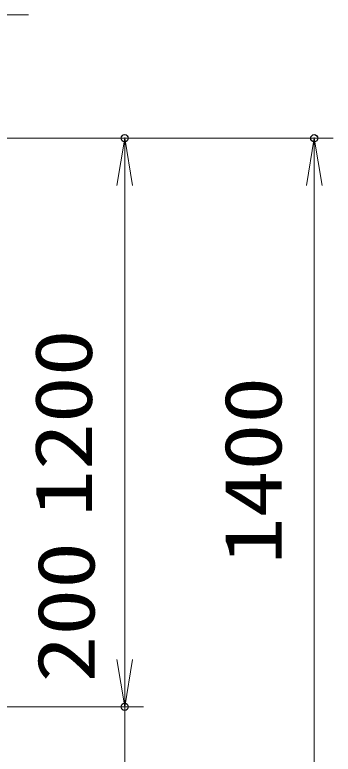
# Model space of a CAD drawing. Units: millimetres at full size. Extents: x -11880 to 11880, y -8400 to 8400.
# Drawn here: x 6953 to 7625, y -753 to 807 of the extents above; entities that cross this region are included whole.
import ezdxf
from ezdxf.enums import TextEntityAlignment as Align

# ---------------------------------------------------------------- set-up
doc = ezdxf.new("R2010")
doc.units = ezdxf.units.MM
doc.header["$LTSCALE"] = 30
doc.header["$PDMODE"] = 32
doc.header["$PDSIZE"] = 15
doc.layers.add('0-4_寸法線', color=4, linetype='Continuous', lineweight=18)
doc.layers.add('0-5_0', color=7, linetype='Continuous', lineweight=18)
doc.layers.add('0-6_Defpoints', color=7, linetype='Continuous')
doc.styles.add('ＭＳ ゴシック', font='')
doc.styles.get('ＭＳ ゴシック').set_extended_font_data('MS Gothic')

# ---------------------------------------------------------------- blocks, each defined once
blk = doc.blocks.new('_Open')
at = {"layer": '0-5_0', "color": 4}
blk.add_line((-30, 5), (0, 0), dxfattribs=at)
blk.add_lwpolyline([(-30, -5), (0, 0), (-30, 0)], dxfattribs=at)
blk = doc.blocks.new('S298')
at = {"layer": '0-4_寸法線'}
blk.add_lwpolyline([(22873349.1, 81880461.2), (22836029.1, 81880461.2), (22816753.7, 81836284.6), (22815553.9, 81833535)], dxfattribs=at)

msp = doc.modelspace()

# ---------------------------------------------------------------- linework, layer by layer
at = {"layer": '0-4_寸法線'}
for p, q in [((4898.04, 546.63), (7225.27, 546.63)), ((4898.04, 546.63), (7625.27, 546.63)), ((7185.27, -653.37), (7185.27, 546.63)), ((7585.27, -853.37), (7585.27, 546.63)), ((7185.27, -553.37), (7185.27, -453.37)), ((5628.04, -653.37), (7225.27, -653.37)), ((5628.04, -653.37), (7225.27, -653.37)), ((7185.27, -853.37), (7185.27, -653.37))]:
    msp.add_line(p, q, dxfattribs=at)
at = {"layer": '0-6_Defpoints'}
for p in [(7185.27, 546.63), (7585.27, 546.63), (7185.27, -653.37)]:
    msp.add_point(p, dxfattribs=at)

# ---------------------------------------------------------------- block references
at = {"layer": '0-4_寸法線', "xscale": 0.03333333, "yscale": 0.03333333}
msp.add_blockref('S298', (-755462.94, -2728541.35), dxfattribs=at)
at = {"layer": '0-4_寸法線', "xscale": 3.333333, "yscale": 3.333333}
for p, rotation in [((7185.27, 546.63), 90), ((7585.27, 546.63), 90), ((7185.27, -653.37), 270), ((7185.27, -653.37), 270)]:
    msp.add_blockref('_Open', p, dxfattribs=dict(at, rotation=rotation))

# ---------------------------------------------------------------- texts
at = {"layer": '0-4_寸法線', "color": 254, "style": 'ＭＳ ゴシック', "width": 1.2}
for s, p in [('1200', (7152.58, -252.57)), ('1400', (7552.58, -352.57)), ('200', (7158.08, -602.17))]:
    msp.add_text(s, height=121.2, rotation=90, dxfattribs=at).set_placement(p, align=Align.BOTTOM_LEFT)

doc.saveas('drawing.dxf')
